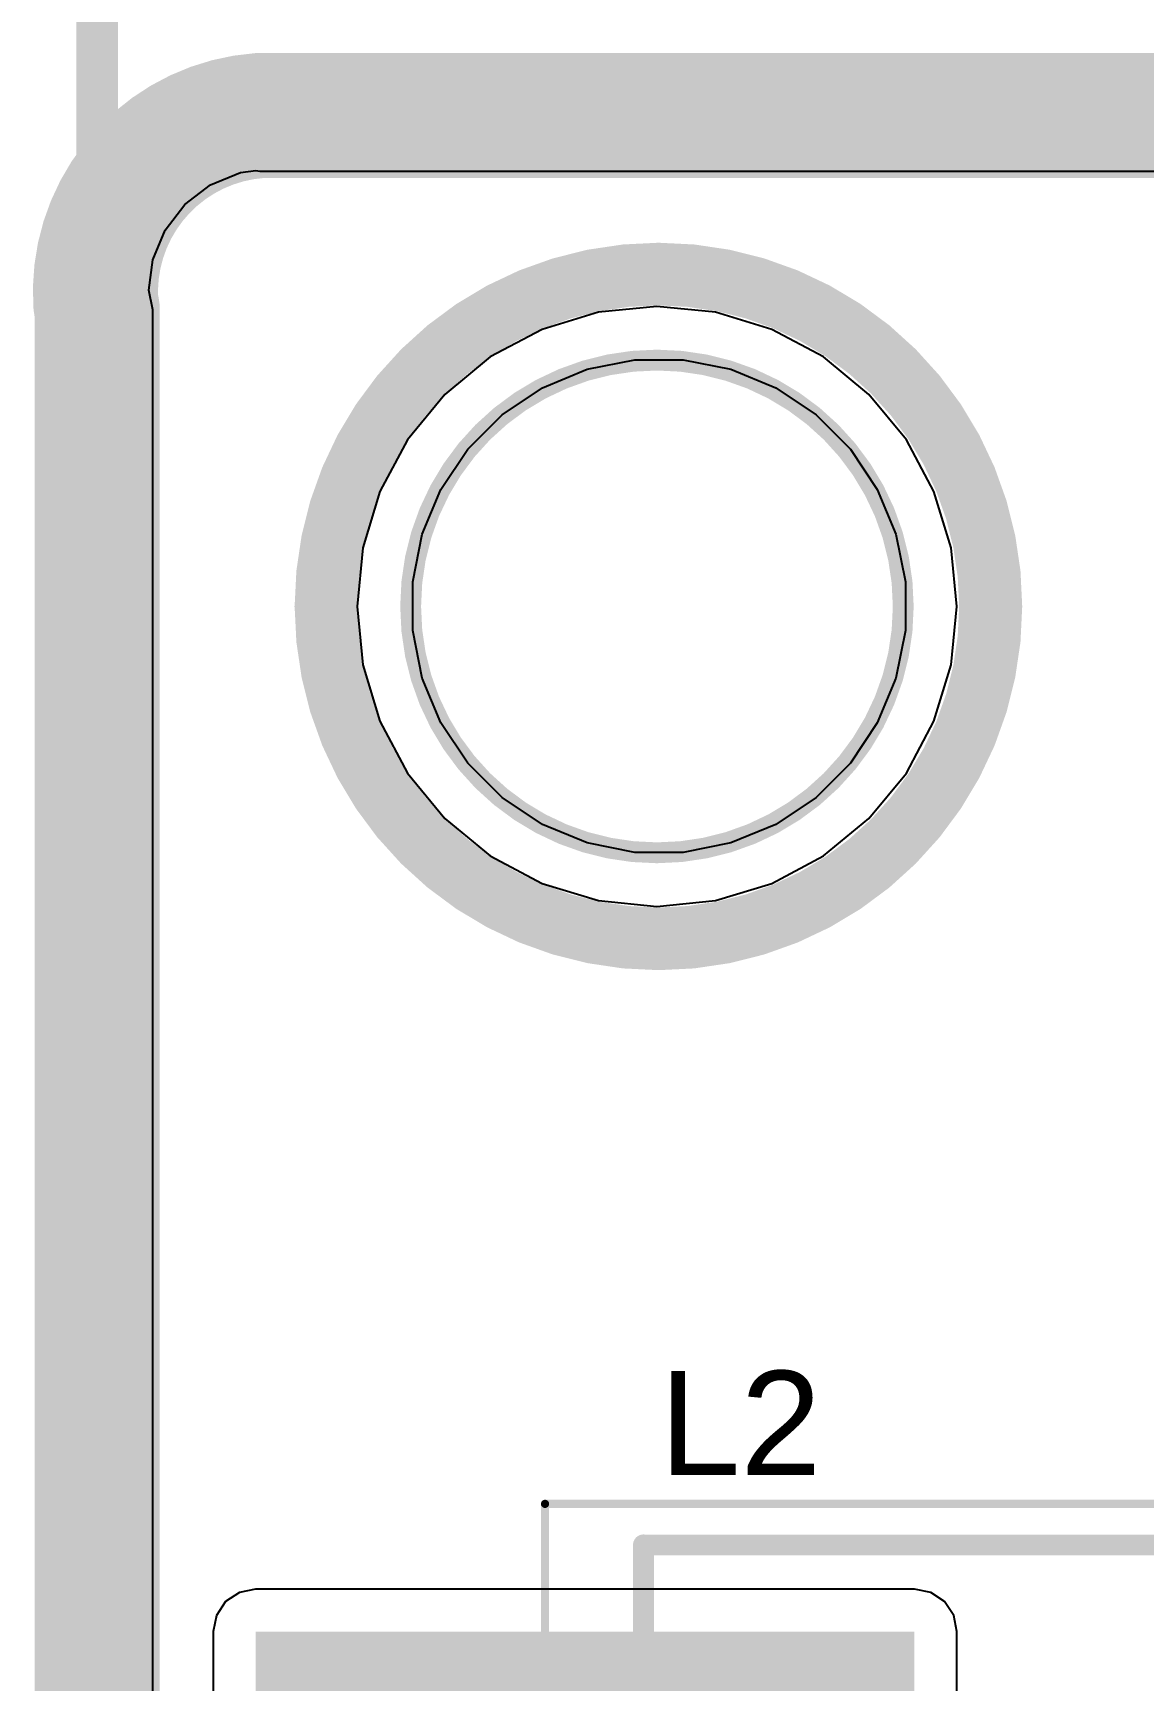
# Model space of a CAD drawing. Header units: inches. Extents: x -13 to 356, y -4 to 120.
# Drawn here: x -3.8 to 2.96, y 34.33 to 44.36 of the extents above; entities that cross this region are included whole.
import ezdxf

# ---------------------------------------------------------------- set-up
doc = ezdxf.new("R2010")
doc.units = ezdxf.units.IN
for name, color, linetype in [('Board_outline', 56, 'Continuous'), ('Bottom Layer', 5, 'Continuous'), ('Bottom Overlay', 54, 'Continuous'), ('Dimensions', 6, 'Continuous'), ('GND', 16, 'Continuous'), ('Keep-Out Layer', 6, 'Continuous'), ('Mechanical 13', 56, 'Continuous'), ('Mechanical 15', 56, 'Continuous'), ('Multi-Layer', 9, 'Continuous'), ('POWER', 76, 'Continuous'), ('Top Layer', 1, 'Continuous'), ('Top Overlay', 2, 'Continuous'), ('Top Paste', 8, 'Continuous'), ('Top Solder', 216, 'Continuous')]:
    doc.layers.add(name, color=color, linetype=linetype)
doc.styles.add('Arial', font='', dxfattribs={"height": 0.2})
doc.styles.get('Arial').set_extended_font_data('Arial')

# ---------------------------------------------------------------- blocks, each defined once
blk = doc.blocks.new('IND_CLF7045T_3R3N_D_24')
at = {"layer": 'Top Layer'}
for points in [[(-3.95, 1.1), (-1.95, 1.1), (-1.95, -1.1), (-3.95, -1.1)], [(1.95, 1.1), (3.95, 1.1), (3.95, -1.1), (1.95, -1.1)]]:
    blk.add_hatch(color=1, dxfattribs=at).paths.add_polyline_path(points)
at = {"layer": 'Top Paste'}
for points in [[(-3.95, 1.1), (-1.95, 1.1), (-1.95, -1.1), (-3.95, -1.1)], [(1.95, 1.1), (3.95, 1.1), (3.95, -1.1), (1.95, -1.1)]]:
    blk.add_hatch(color=8, dxfattribs=at).paths.add_polyline_path(points)
at = {"layer": 'Top Solder'}
for points in [[(-4.052, 1.202), (-1.848, 1.202), (-1.848, -1.202), (-4.052, -1.202)], [(1.848, 1.202), (4.052, 1.202), (4.052, -1.202), (1.848, -1.202)]]:
    blk.add_hatch(color=216, dxfattribs=at).paths.add_polyline_path(points)
at = {"layer": 'Mechanical 13'}
for points in [[(-3.6, 3.45, 0.127, 0.127, 0), (3.6, 3.45, 0.127, 0.127, 0)], [(-3.6, -3.45, 0.127, 0.127, 0), (-3.6, 3.45, 0.127, 0.127, 0)], [(3.6, -3.45, 0.127, 0.127, 0), (3.6, 3.45, 0.127, 0.127, 0)], [(-3.6, -3.45, 0.127, 0.127, 0), (3.6, -3.45, 0.127, 0.127, 0)]]:
    blk.add_lwpolyline(points, format="xyseb", dxfattribs=at)
for points in [[(-3.632, 3.45, 0.0635, 0.0635, 1), (-3.568, 3.45, 0.0635, 0.0635, 1)], [(-3.632, 3.45, 0.0635, 0.0635, 1), (-3.568, 3.45, 0.0635, 0.0635, 1)], [(3.568, 3.45, 0.0635, 0.0635, 1), (3.632, 3.45, 0.0635, 0.0635, 1)], [(3.568, 3.45, 0.0635, 0.0635, 1), (3.632, 3.45, 0.0635, 0.0635, 1)], [(-3.632, -3.45, 0.0635, 0.0635, 1), (-3.568, -3.45, 0.0635, 0.0635, 1)], [(-3.632, -3.45, 0.0635, 0.0635, 1), (-3.568, -3.45, 0.0635, 0.0635, 1)], [(3.568, -3.45, 0.0635, 0.0635, 1), (3.632, -3.45, 0.0635, 0.0635, 1)], [(3.568, -3.45, 0.0635, 0.0635, 1), (3.632, -3.45, 0.0635, 0.0635, 1)]]:
    blk.add_lwpolyline(points, format="xyseb", close=True, dxfattribs=at)
at = {"layer": 'Mechanical 15'}
for points in [[(-4.2, 3.7, 0.05, 0.05, 0), (4.2, 3.7, 0.05, 0.05, 0)], [(-4.2, -3.7, 0.05, 0.05, 0), (-4.2, 3.7, 0.05, 0.05, 0)], [(4.2, -3.7, 0.05, 0.05, 0), (4.2, 3.7, 0.05, 0.05, 0)], [(-4.2, -3.7, 0.05, 0.05, 0), (4.2, -3.7, 0.05, 0.05, 0)]]:
    blk.add_lwpolyline(points, format="xyseb", dxfattribs=at)
for points in [[(-4.212, 3.7, 0.025, 0.025, 1), (-4.187, 3.7, 0.025, 0.025, 1)], [(-4.212, 3.7, 0.025, 0.025, 1), (-4.187, 3.7, 0.025, 0.025, 1)], [(4.187, 3.7, 0.025, 0.025, 1), (4.212, 3.7, 0.025, 0.025, 1)], [(4.187, 3.7, 0.025, 0.025, 1), (4.212, 3.7, 0.025, 0.025, 1)], [(-4.212, -3.7, 0.025, 0.025, 1), (-4.187, -3.7, 0.025, 0.025, 1)], [(-4.212, -3.7, 0.025, 0.025, 1), (-4.187, -3.7, 0.025, 0.025, 1)], [(4.187, -3.7, 0.025, 0.025, 1), (4.212, -3.7, 0.025, 0.025, 1)], [(4.187, -3.7, 0.025, 0.025, 1), (4.212, -3.7, 0.025, 0.025, 1)]]:
    blk.add_lwpolyline(points, format="xyseb", close=True, dxfattribs=at)
at = {"layer": 'Top Overlay'}
for points in [[(-3.6, 1.42, 0.127, 0.127, 0), (-3.6, 3.45, 0.127, 0.127, 0)], [(-3.6, 3.45, 0.127, 0.127, 0), (3.6, 3.45, 0.127, 0.127, 0)], [(3.6, 1.42, 0.127, 0.127, 0), (3.6, 3.45, 0.127, 0.127, 0)], [(-3.6, -3.45, 0.127, 0.127, 0), (-3.6, -1.42, 0.127, 0.127, 0)], [(3.6, -3.45, 0.127, 0.127, 0), (3.6, -1.42, 0.127, 0.127, 0)], [(-3.6, -3.45, 0.127, 0.127, 0), (3.6, -3.45, 0.127, 0.127, 0)]]:
    blk.add_lwpolyline(points, format="xyseb", dxfattribs=at)
for points in [[(-3.632, 3.45, 0.0635, 0.0635, 1), (-3.568, 3.45, 0.0635, 0.0635, 1)], [(-3.632, 3.45, 0.0635, 0.0635, 1), (-3.568, 3.45, 0.0635, 0.0635, 1)], [(3.568, 3.45, 0.0635, 0.0635, 1), (3.632, 3.45, 0.0635, 0.0635, 1)], [(3.568, 3.45, 0.0635, 0.0635, 1), (3.632, 3.45, 0.0635, 0.0635, 1)], [(-3.632, 1.42, 0.0635, 0.0635, 1), (-3.568, 1.42, 0.0635, 0.0635, 1)], [(3.568, 1.42, 0.0635, 0.0635, 1), (3.632, 1.42, 0.0635, 0.0635, 1)], [(-3.632, -1.42, 0.0635, 0.0635, 1), (-3.568, -1.42, 0.0635, 0.0635, 1)], [(3.568, -1.42, 0.0635, 0.0635, 1), (3.632, -1.42, 0.0635, 0.0635, 1)], [(-3.632, -3.45, 0.0635, 0.0635, 1), (-3.568, -3.45, 0.0635, 0.0635, 1)], [(-3.632, -3.45, 0.0635, 0.0635, 1), (-3.568, -3.45, 0.0635, 0.0635, 1)], [(3.568, -3.45, 0.0635, 0.0635, 1), (3.632, -3.45, 0.0635, 0.0635, 1)], [(3.568, -3.45, 0.0635, 0.0635, 1), (3.632, -3.45, 0.0635, 0.0635, 1)]]:
    blk.add_lwpolyline(points, format="xyseb", close=True, dxfattribs=at)

msp = doc.modelspace()

# ---------------------------------------------------------------- hatches: boundary and pattern name
at = {"layer": 'Top Layer'}
msp.add_hatch(color=1, dxfattribs=at).paths.add_polyline_path([(-2.444, 31.155), (1.568, 31.155), (1.568, 34.629), (-2.444, 34.629)])

# ---------------------------------------------------------------- linework, layer by layer
at = {"layer": 'Board_outline'}
for points in [[(-3.417, 42.71, 0.762, 0.762, -0.414214), (-2.418, 43.86, 0.762, 0.762, 0)], [(-3.417, 42.71, 0.762, 0.762, -0.414214), (-2.418, 43.86, 0.762, 0.762, 0)], [(-3.417, 42.71, 0.762, 0.762, -0.414214), (-2.418, 43.86, 0.762, 0.762, 0)], [(-3.417, 42.71, 0.762, 0.762, -0.414214), (-2.418, 43.86, 0.762, 0.762, 0)], [(-2.418, 43.86, 0.762, 0.762, 0), (31.29, 43.86, 0.762, 0.762, 0)], [(-2.418, 43.86, 0.762, 0.762, 0), (31.29, 43.86, 0.762, 0.762, 0)], [(-2.418, 43.86, 0.762, 0.762, 0), (31.29, 43.86, 0.762, 0.762, 0)], [(-2.418, 43.86, 0.762, 0.762, 0), (31.29, 43.86, 0.762, 0.762, 0)], [(-3.409, -2.083, 0.762, 0.762, 0), (-3.409, 42.677, 0.762, 0.762, 0)], [(-3.409, -2.083, 0.762, 0.762, 0), (-3.409, 42.677, 0.762, 0.762, 0)], [(-3.409, -2.083, 0.762, 0.762, 0), (-3.409, 42.677, 0.762, 0.762, 0)], [(-3.409, -2.109, 0.762, 0.762, 0), (-3.409, 42.651, 0.762, 0.762, 0)]]:
    msp.add_lwpolyline(points, format="xyseb", dxfattribs=at)
for points in [[(-2.609, 43.86, 0.381, 0.381, 1), (-2.228, 43.86, 0.381, 0.381, 1)], [(-2.609, 43.86, 0.381, 0.381, 1), (-2.228, 43.86, 0.381, 0.381, 1)], [(-2.609, 43.86, 0.381, 0.381, 1), (-2.228, 43.86, 0.381, 0.381, 1)], [(-2.609, 43.86, 0.381, 0.381, 1), (-2.228, 43.86, 0.381, 0.381, 1)], [(-2.609, 43.86, 0.381, 0.381, 1), (-2.228, 43.86, 0.381, 0.381, 1)], [(-2.609, 43.86, 0.381, 0.381, 1), (-2.228, 43.86, 0.381, 0.381, 1)], [(-2.609, 43.86, 0.381, 0.381, 1), (-2.228, 43.86, 0.381, 0.381, 1)], [(-2.609, 43.86, 0.381, 0.381, 1), (-2.228, 43.86, 0.381, 0.381, 1)], [(-3.607, 42.71, 0.381, 0.381, 1), (-3.226, 42.71, 0.381, 0.381, 1)], [(-3.607, 42.71, 0.381, 0.381, 1), (-3.226, 42.71, 0.381, 0.381, 1)], [(-3.607, 42.71, 0.381, 0.381, 1), (-3.226, 42.71, 0.381, 0.381, 1)], [(-3.607, 42.71, 0.381, 0.381, 1), (-3.226, 42.71, 0.381, 0.381, 1)], [(-3.599, 42.677, 0.381, 0.381, 1), (-3.218, 42.677, 0.381, 0.381, 1)], [(-3.599, 42.677, 0.381, 0.381, 1), (-3.218, 42.677, 0.381, 0.381, 1)], [(-3.599, 42.677, 0.381, 0.381, 1), (-3.218, 42.677, 0.381, 0.381, 1)], [(-3.599, 42.651, 0.381, 0.381, 1), (-3.218, 42.651, 0.381, 0.381, 1)]]:
    msp.add_lwpolyline(points, format="xyseb", close=True, dxfattribs=at)
at = {"layer": 'Bottom Layer'}
for p, q in [((-2.537, 43.514), (-2.443, 43.526)), ((-2.443, 43.526), (-2.418, 43.521)), ((-2.875, 43.319), (-2.719, 43.438)), ((-2.719, 43.438), (-2.537, 43.514)), ((-2.418, 43.521), (31.29, 43.521)), ((-2.995, 43.163), (-2.875, 43.319)), ((-3.07, 42.981), (-2.995, 43.163)), ((-3.094, 42.797), (-3.07, 42.981)), ((-3.07, 42.677), (-3.094, 42.797)), ((-3.07, -2.06), (-3.07, 42.677)), ((-0.356, 42.662), (-0.699, 42.558)), ((0, 42.697), (-0.356, 42.662)), ((0.356, 42.662), (0, 42.697)), ((0.699, 42.558), (0.356, 42.662)), ((-0.699, 42.558), (-1.015, 42.39)), ((1.015, 42.39), (0.699, 42.558)), ((-1.015, 42.39), (-1.291, 42.162)), ((1.291, 42.162), (1.015, 42.39)), ((-1.291, 42.162), (-1.519, 41.886)), ((1.519, 41.886), (1.291, 42.162)), ((-1.519, 41.886), (-1.687, 41.57)), ((1.687, 41.57), (1.519, 41.886)), ((-1.687, 41.57), (-1.791, 41.227)), ((1.791, 41.227), (1.687, 41.57)), ((-1.791, 41.227), (-1.826, 40.871)), ((1.826, 40.871), (1.791, 41.227)), ((-1.826, 40.871), (-1.791, 40.515)), ((1.791, 40.515), (1.826, 40.871)), ((-1.791, 40.515), (-1.687, 40.172)), ((1.687, 40.172), (1.791, 40.515)), ((-1.687, 40.172), (-1.519, 39.856)), ((1.519, 39.856), (1.687, 40.172)), ((-1.519, 39.856), (-1.291, 39.58)), ((1.291, 39.58), (1.519, 39.856)), ((-1.291, 39.58), (-1.015, 39.352)), ((1.015, 39.352), (1.291, 39.58)), ((-1.015, 39.352), (-0.699, 39.184)), ((0.699, 39.184), (1.015, 39.352)), ((-0.699, 39.184), (-0.356, 39.08)), ((0.356, 39.08), (0.699, 39.184)), ((-0.356, 39.08), (0, 39.045)), ((0, 39.045), (0.356, 39.08))]:
    msp.add_line(p, q, dxfattribs=at)
at = {"layer": 'Bottom Overlay'}
for points in [[(-3.417, 42.71, 0.762, 0.762, -0.414214), (-2.418, 43.86, 0.762, 0.762, 0)], [(-2.418, 43.86, 0.762, 0.762, 0), (31.29, 43.86, 0.762, 0.762, 0)], [(-3.409, -2.083, 0.762, 0.762, 0), (-3.409, 42.677, 0.762, 0.762, 0)]]:
    msp.add_lwpolyline(points, format="xyseb", dxfattribs=at)
for points in [[(-2.609, 43.86, 0.381, 0.381, 1), (-2.228, 43.86, 0.381, 0.381, 1)], [(-2.609, 43.86, 0.381, 0.381, 1), (-2.228, 43.86, 0.381, 0.381, 1)], [(-3.607, 42.71, 0.381, 0.381, 1), (-3.226, 42.71, 0.381, 0.381, 1)], [(-3.599, 42.677, 0.381, 0.381, 1), (-3.218, 42.677, 0.381, 0.381, 1)], [(2.031, 40.871, 0.381, 0.381, 1), (-2.016, 40.871, 0.381, 0.381, 1)], [(-2.112, 40.871, 0.191, 0.191, 1), (-1.921, 40.871, 0.191, 0.191, 1)], [(1.936, 40.871, 0.191, 0.191, 1), (2.126, 40.871, 0.191, 0.191, 1)]]:
    msp.add_lwpolyline(points, format="xyseb", close=True, dxfattribs=at)
at = {"layer": 'Dimensions'}
msp.add_lwpolyline([(-3.409, 43.286, 0.254, 0.254, 0), (-3.409, 52.273, 0.254, 0.254, 0)], format="xyseb", dxfattribs=at)
msp.add_lwpolyline([(-3.472, 43.286, 0.127, 0.127, 1), (-3.345, 43.286, 0.127, 0.127, 1)], format="xyseb", close=True, dxfattribs=at)
at = {"layer": 'GND'}
for p, q in [((-2.537, 43.514), (-2.443, 43.526)), ((-2.443, 43.526), (-2.418, 43.521)), ((-2.875, 43.319), (-2.719, 43.438)), ((-2.719, 43.438), (-2.537, 43.514)), ((-2.418, 43.521), (31.29, 43.521)), ((-2.995, 43.163), (-2.875, 43.319)), ((-3.07, 42.981), (-2.995, 43.163)), ((-3.094, 42.797), (-3.07, 42.981)), ((-3.07, 42.677), (-3.094, 42.797)), ((-3.07, -2.06), (-3.07, 42.677)), ((-0.356, 42.662), (-0.699, 42.558)), ((0, 42.697), (-0.356, 42.662)), ((0.356, 42.662), (0, 42.697)), ((0.699, 42.558), (0.356, 42.662)), ((-0.699, 42.558), (-1.015, 42.39)), ((1.015, 42.39), (0.699, 42.558)), ((-1.015, 42.39), (-1.291, 42.162)), ((1.291, 42.162), (1.015, 42.39)), ((-1.291, 42.162), (-1.519, 41.886)), ((1.519, 41.886), (1.291, 42.162)), ((-1.519, 41.886), (-1.687, 41.57)), ((1.687, 41.57), (1.519, 41.886)), ((-1.687, 41.57), (-1.791, 41.227)), ((1.791, 41.227), (1.687, 41.57)), ((-1.791, 41.227), (-1.826, 40.871)), ((1.826, 40.871), (1.791, 41.227)), ((-1.826, 40.871), (-1.791, 40.515)), ((1.791, 40.515), (1.826, 40.871)), ((-1.791, 40.515), (-1.687, 40.172)), ((1.687, 40.172), (1.791, 40.515)), ((-1.687, 40.172), (-1.519, 39.856)), ((1.519, 39.856), (1.687, 40.172)), ((-1.519, 39.856), (-1.291, 39.58)), ((1.291, 39.58), (1.519, 39.856)), ((-1.291, 39.58), (-1.015, 39.352)), ((1.015, 39.352), (1.291, 39.58)), ((-1.015, 39.352), (-0.699, 39.184)), ((0.699, 39.184), (1.015, 39.352)), ((-0.699, 39.184), (-0.356, 39.08)), ((0.356, 39.08), (0.699, 39.184)), ((-0.356, 39.08), (0, 39.045)), ((0, 39.045), (0.356, 39.08))]:
    msp.add_line(p, q, dxfattribs=at)
at = {"layer": 'Keep-Out Layer'}
for points in [[(-2.418, 43.86, 0.156, 0.156, 0), (31.29, 43.86, 0.156, 0.156, 0)], [(-2.418, 43.86, 0.156, 0.156, 0), (31.29, 43.86, 0.156, 0.156, 0)], [(-3.417, 42.71, 0.127, 0.127, -0.414214), (-2.418, 43.86, 0.127, 0.127, 0)], [(-3.417, 42.71, 0.127, 0.127, -0.414214), (-2.418, 43.86, 0.127, 0.127, 0)], [(-3.409, -2.083, 0.156, 0.156, 0), (-3.409, 42.677, 0.156, 0.156, 0)], [(-3.409, -2.083, 0.156, 0.156, 0), (-3.409, 42.677, 0.156, 0.156, 0)]]:
    msp.add_lwpolyline(points, format="xyseb", dxfattribs=at)
for points in [[(-2.457, 43.86, 0.0782, 0.0782, 1), (-2.379, 43.86, 0.0782, 0.0782, 1)], [(-2.457, 43.86, 0.0782, 0.0782, 1), (-2.379, 43.86, 0.0782, 0.0782, 1)], [(-2.45, 43.86, 0.0635, 0.0635, 1), (-2.387, 43.86, 0.0635, 0.0635, 1)], [(-2.45, 43.86, 0.0635, 0.0635, 1), (-2.387, 43.86, 0.0635, 0.0635, 1)], [(-3.448, 42.677, 0.0782, 0.0782, 1), (-3.37, 42.677, 0.0782, 0.0782, 1)], [(-3.448, 42.677, 0.0782, 0.0782, 1), (-3.37, 42.677, 0.0782, 0.0782, 1)], [(-3.448, 42.71, 0.0635, 0.0635, 1), (-3.385, 42.71, 0.0635, 0.0635, 1)], [(-3.448, 42.71, 0.0635, 0.0635, 1), (-3.385, 42.71, 0.0635, 0.0635, 1)], [(1.5, 40.871, 0.127, 0.127, 1), (-1.5, 40.871, 0.127, 0.127, 1)], [(1.5, 40.871, 0.127, 0.127, 1), (-1.5, 40.871, 0.127, 0.127, 1)], [(-1.532, 40.871, 0.0635, 0.0635, 1), (-1.468, 40.871, 0.0635, 0.0635, 1)], [(-1.532, 40.871, 0.0635, 0.0635, 1), (-1.468, 40.871, 0.0635, 0.0635, 1)], [(1.468, 40.871, 0.0635, 0.0635, 1), (1.532, 40.871, 0.0635, 0.0635, 1)], [(1.468, 40.871, 0.0635, 0.0635, 1), (1.532, 40.871, 0.0635, 0.0635, 1)]]:
    msp.add_lwpolyline(points, format="xyseb", close=True, dxfattribs=at)
at = {"layer": 'Multi-Layer'}
for p, q in [((-0.425, 42.315), (-0.135, 42.373)), ((-0.135, 42.373), (0.013, 42.373)), ((0.013, 42.373), (0.16, 42.373)), ((0.16, 42.373), (0.45, 42.315)), ((-0.698, 42.202), (-0.425, 42.315)), ((0.45, 42.315), (0.723, 42.202)), ((-0.943, 42.038), (-0.698, 42.202)), ((0.723, 42.202), (0.969, 42.038)), ((-1.152, 41.829), (-0.943, 42.038)), ((0.969, 42.038), (1.178, 41.829)), ((-1.317, 41.584), (-1.152, 41.829)), ((1.178, 41.829), (1.342, 41.584)), ((-1.43, 41.311), (-1.317, 41.584)), ((1.342, 41.584), (1.455, 41.311)), ((-1.487, 41.021), (-1.43, 41.311)), ((1.455, 41.311), (1.513, 41.021)), ((-1.487, 40.873), (-1.487, 41.021)), ((1.513, 41.021), (1.513, 40.873)), ((-1.487, 40.725), (-1.487, 40.873)), ((1.513, 40.873), (1.513, 40.725)), ((-1.43, 40.435), (-1.487, 40.725)), ((1.513, 40.725), (1.455, 40.435)), ((-1.317, 40.162), (-1.43, 40.435)), ((1.455, 40.435), (1.342, 40.162)), ((-1.152, 39.917), (-1.317, 40.162)), ((1.342, 40.162), (1.178, 39.917)), ((-0.943, 39.708), (-1.152, 39.917)), ((1.178, 39.917), (0.969, 39.708)), ((-0.698, 39.544), (-0.943, 39.708)), ((0.969, 39.708), (0.723, 39.544)), ((-0.425, 39.431), (-0.698, 39.544)), ((0.723, 39.544), (0.45, 39.431)), ((-0.135, 39.373), (-0.425, 39.431)), ((0.45, 39.431), (0.16, 39.373)), ((0.013, 39.373), (-0.135, 39.373)), ((0.013, 39.373), (0.013, 39.373)), ((0.16, 39.373), (0.013, 39.373))]:
    msp.add_line(p, q, dxfattribs=at)
at = {"layer": 'POWER'}
for p, q in [((-2.537, 43.514), (-2.443, 43.526)), ((-2.443, 43.526), (-2.418, 43.521)), ((-2.875, 43.319), (-2.719, 43.438)), ((-2.719, 43.438), (-2.537, 43.514)), ((-2.418, 43.521), (31.29, 43.521)), ((-2.995, 43.163), (-2.875, 43.319)), ((-3.07, 42.981), (-2.995, 43.163)), ((-3.094, 42.797), (-3.07, 42.981)), ((-3.07, 42.677), (-3.094, 42.797)), ((-3.07, 7.886), (-3.07, 42.677)), ((-0.356, 42.662), (-0.699, 42.558)), ((0, 42.697), (-0.356, 42.662)), ((0.356, 42.662), (0, 42.697)), ((0.699, 42.558), (0.356, 42.662)), ((-0.699, 42.558), (-1.015, 42.39)), ((1.015, 42.39), (0.699, 42.558)), ((-1.015, 42.39), (-1.291, 42.162)), ((1.291, 42.162), (1.015, 42.39)), ((-1.291, 42.162), (-1.519, 41.886)), ((1.519, 41.886), (1.291, 42.162)), ((-1.519, 41.886), (-1.687, 41.57)), ((1.687, 41.57), (1.519, 41.886)), ((-1.687, 41.57), (-1.791, 41.227)), ((1.791, 41.227), (1.687, 41.57)), ((-1.791, 41.227), (-1.826, 40.871)), ((1.826, 40.871), (1.791, 41.227)), ((-1.826, 40.871), (-1.791, 40.515)), ((1.791, 40.515), (1.826, 40.871)), ((-1.791, 40.515), (-1.687, 40.172)), ((1.687, 40.172), (1.791, 40.515)), ((-1.687, 40.172), (-1.519, 39.856)), ((1.519, 39.856), (1.687, 40.172)), ((-1.519, 39.856), (-1.291, 39.58)), ((1.291, 39.58), (1.519, 39.856)), ((-1.291, 39.58), (-1.015, 39.352)), ((1.015, 39.352), (1.291, 39.58)), ((-1.015, 39.352), (-0.699, 39.184)), ((0.699, 39.184), (1.015, 39.352)), ((-0.699, 39.184), (-0.356, 39.08)), ((0.356, 39.08), (0.699, 39.184)), ((-0.356, 39.08), (0, 39.045)), ((0, 39.045), (0.356, 39.08))]:
    msp.add_line(p, q, dxfattribs=at)
at = {"layer": 'Top Layer'}
for p, q in [((-2.537, 43.514), (-2.443, 43.526)), ((-2.443, 43.526), (-2.418, 43.521)), ((-2.875, 43.319), (-2.719, 43.438)), ((-2.719, 43.438), (-2.537, 43.514)), ((-2.418, 43.521), (31.29, 43.521)), ((-2.995, 43.163), (-2.875, 43.319)), ((-3.07, 42.981), (-2.995, 43.163)), ((-3.094, 42.797), (-3.07, 42.981)), ((-3.07, 42.677), (-3.094, 42.797)), ((-3.07, -2.06), (-3.07, 42.677)), ((-0.356, 42.662), (-0.699, 42.558)), ((0, 42.697), (-0.356, 42.662)), ((0.356, 42.662), (0, 42.697)), ((0.699, 42.558), (0.356, 42.662)), ((-0.699, 42.558), (-1.015, 42.39)), ((1.015, 42.39), (0.699, 42.558)), ((-1.015, 42.39), (-1.291, 42.162)), ((1.291, 42.162), (1.015, 42.39)), ((-1.291, 42.162), (-1.519, 41.886)), ((1.519, 41.886), (1.291, 42.162)), ((-1.519, 41.886), (-1.687, 41.57)), ((1.687, 41.57), (1.519, 41.886)), ((-1.687, 41.57), (-1.791, 41.227)), ((1.791, 41.227), (1.687, 41.57)), ((-1.791, 41.227), (-1.826, 40.871)), ((1.826, 40.871), (1.791, 41.227)), ((-1.826, 40.871), (-1.791, 40.515)), ((1.791, 40.515), (1.826, 40.871)), ((-1.791, 40.515), (-1.687, 40.172)), ((1.687, 40.172), (1.791, 40.515)), ((-1.687, 40.172), (-1.519, 39.856)), ((1.519, 39.856), (1.687, 40.172)), ((-1.519, 39.856), (-1.291, 39.58)), ((1.291, 39.58), (1.519, 39.856)), ((-1.291, 39.58), (-1.015, 39.352)), ((1.015, 39.352), (1.291, 39.58)), ((-1.015, 39.352), (-0.699, 39.184)), ((0.699, 39.184), (1.015, 39.352)), ((-0.699, 39.184), (-0.356, 39.08)), ((0.356, 39.08), (0.699, 39.184)), ((-0.356, 39.08), (0, 39.045)), ((0, 39.045), (0.356, 39.08)), ((-2.627, 34.812), (-2.683, 34.728)), ((-2.543, 34.868), (-2.627, 34.812)), ((-2.444, 34.888), (-2.543, 34.868)), ((1.568, 34.888), (-2.444, 34.888)), ((1.668, 34.868), (1.568, 34.888)), ((1.752, 34.812), (1.668, 34.868)), ((1.808, 34.728), (1.752, 34.812)), ((-2.683, 34.728), (-2.703, 34.629)), ((1.827, 34.629), (1.808, 34.728)), ((-2.703, 34.629), (-2.703, 31.155)), ((1.827, 31.155), (1.827, 34.629))]:
    msp.add_line(p, q, dxfattribs=at)
at = {"layer": 'Top Overlay'}
for points in [[(-3.417, 42.71, 0.762, 0.762, -0.414214), (-2.418, 43.86, 0.762, 0.762, 0)], [(-2.418, 43.86, 0.762, 0.762, 0), (31.29, 43.86, 0.762, 0.762, 0)], [(-3.409, -2.109, 0.762, 0.762, 0), (-3.409, 42.651, 0.762, 0.762, 0)]]:
    msp.add_lwpolyline(points, format="xyseb", dxfattribs=at)
for points in [[(-2.609, 43.86, 0.381, 0.381, 1), (-2.228, 43.86, 0.381, 0.381, 1)], [(-2.609, 43.86, 0.381, 0.381, 1), (-2.228, 43.86, 0.381, 0.381, 1)], [(-3.607, 42.71, 0.381, 0.381, 1), (-3.226, 42.71, 0.381, 0.381, 1)], [(-3.599, 42.651, 0.381, 0.381, 1), (-3.218, 42.651, 0.381, 0.381, 1)], [(2.034, 40.871, 0.381, 0.381, 1), (-2.014, 40.871, 0.381, 0.381, 1)], [(-2.109, 40.871, 0.191, 0.191, 1), (-1.919, 40.871, 0.191, 0.191, 1)], [(1.938, 40.871, 0.191, 0.191, 1), (2.129, 40.871, 0.191, 0.191, 1)]]:
    msp.add_lwpolyline(points, format="xyseb", close=True, dxfattribs=at)

# ---------------------------------------------------------------- block references
msp.add_blockref('IND_CLF7045T_3R3N_D_24', (3.518, 31.707))

# ---------------------------------------------------------------- texts
at = {"layer": 'Top Overlay', "style": 'Arial'}
msp.add_text('L2', height=0.635, dxfattribs=at).set_placement((0.015, 35.582))

doc.saveas('drawing.dxf')
